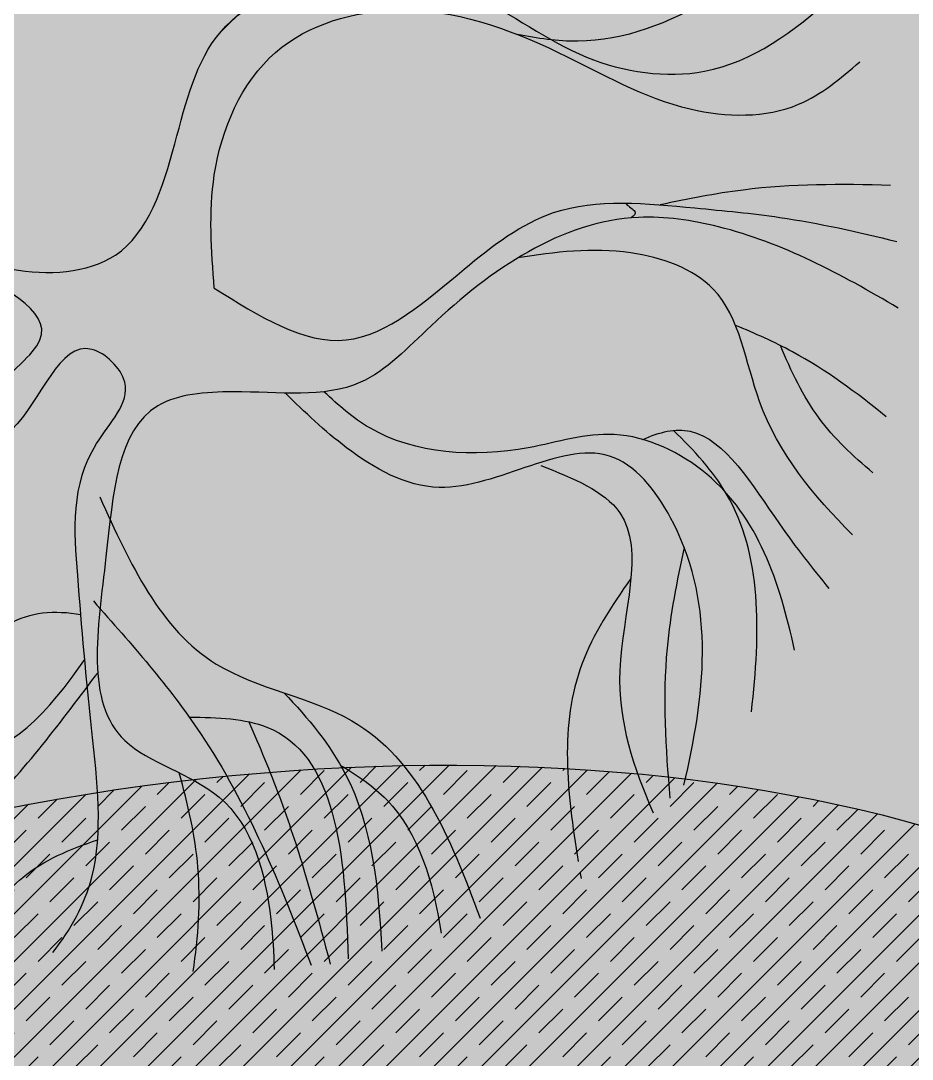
# Model space of a CAD drawing. Header units: millimetres. Extents: x -1042495 to -977915, y 3191218 to 3280168.
# Drawn here: x -1001340 to -997375, y 3272232 to 3276852 of the extents above; entities that cross this region are included whole.
import ezdxf

# ---------------------------------------------------------------- set-up
doc = ezdxf.new("R2010")
doc.units = ezdxf.units.MM
doc.layers.get('0').update_dxf_attribs({"lineweight": 15})
for name, color, linetype in [('000 Дом', 7, 'Continuous'), ('000 Привязки', 1, 'Continuous'), ('Сосны существующие', 55, 'Continuous')]:
    doc.layers.add(name, color=color, linetype=linetype)
doc.layers.add('вода', color=157, linetype='Continuous', lineweight=0)

# ---------------------------------------------------------------- blocks, each defined once
blk = doc.blocks.new('kuk')
h = blk.add_hatch(color=79)
edge = h.paths.add_edge_path()
edge.add_spline(control_points=[(42118.70245555053, 9572.610501919959), (42118.51148086353, 9621.383568395588), (42112.88775353153, 9736.902112695549), (42103.27618027398, 9939.922439933014), (41828.03718720157, 10021.84808445026), (41976.31665729223, 10178.61039581728), (42121.08890127442, 10026.95672017436), (42339.61048832507, 10042.89276663787), (42500.88038389137, 10056.52366963978), (42575.83301402837, 10063.75458616166)], knot_values=[870.2592256533258, 870.2592256533258, 870.2592256533258, 870.2592256533258, 1017.492147533328, 1216.085393553844, 1444.783941661861, 1538.953774334001, 1675.172457199902, 1944.284785000154, 2170.255095846381, 2170.255095846381, 2170.255095846381, 2170.255095846381], degree=3, periodic=0)
edge.add_spline(control_points=[(42575.83301402837, 10063.75458616167), (42568.50436783834, 10069.25501941686), (42559.11969187035, 10076.28697780111), (42549.74602030165, 10083.31238127735), (42547.69270120163, 10084.8513800468)], knot_values=[800.2068076794948, 800.2068076794948, 800.2068076794948, 800.2068076794948, 827.618299149897, 835.3093146752901, 835.3093146752901, 835.3093146752901, 835.3093146752901], degree=3, periodic=0)
edge.add_spline(control_points=[(42547.69270120165, 10084.85138004682), (42477.92035042593, 10079.79643981689), (42268.89360076669, 10110.85403731142), (41996.10906152218, 10127.5179185163), (41972.11511892, 10396.71243285707), (42004.03751165436, 10605.58065658231), (41774.50634144855, 10820.10969343207), (41641.78169802333, 11011.92063196362), (41629.38611638643, 11161.5686064512)], knot_values=[662.5209045612287, 662.5209045612287, 662.5209045612287, 662.5209045612287, 870.5487838410709, 1192.489053920474, 1347.311952054067, 1604.801170425202, 1787.523502055109, 2245.013428419982, 2245.013428419982, 2245.013428419982, 2245.013428419982], degree=3, periodic=0)
edge.add_spline(control_points=[(41629.38611638642, 11161.56860645121), (41625.17977546389, 11167.59878853697), (41615.90660435554, 11175.32198139933), (41605.6959189373, 11153.86769927343), (41600.54308818163, 11150.95328846361), (41599.85063968982, 11150.72012590583)], knot_values=[44.67651487797858, 44.67651487797858, 44.67651487797858, 44.67651487797858, 63.45967183674239, 85.97367081086685, 89.54853225024308, 89.54853225024308, 89.54853225024308, 89.54853225024308], degree=3, periodic=0)
edge.add_spline(control_points=[(41599.85063968982, 11150.72012590579), (41599.28733255187, 11099.97555187472), (41610.044492195, 10979.55147085), (41741.4591646418, 10808.85628926316), (41940.09863367376, 10588.25520659883), (41828.08385765617, 10410.42171458662), (41771.20066712721, 10320.11455361912)], knot_values=[0, 0, 0, 0, 149.4206191630008, 363.1700166445556, 640.4795314646232, 926.5995446511216, 926.5995446511216, 926.5995446511216, 926.5995446511216], degree=3, periodic=0)
edge.add_spline(control_points=[(41771.20066712721, 10320.11455361912), (41695.37207499499, 10314.26742733186), (41527.70772504908, 10301.33886568463), (41266.75169849607, 10411.91552298373), (41186.36993391102, 10688.53878012498), (41228.80622212666, 10854.72058716808), (41259.04968726257, 10931.5799209981)], knot_values=[0, 0, 0, 0, 228.347317750915, 504.8980010843017, 766.5752276840291, 1011.585655749663, 1011.585655749663, 1011.585655749663, 1011.585655749663], degree=3, periodic=0)
edge.add_spline(control_points=[(41259.04968726253, 10931.57992099803), (41263.77522824338, 10954.76725486915), (41267.8055131755, 10977.9686487806), (41270.3043173751, 11001.20101355655)], knot_values=[641.0062101829742, 641.0062101829742, 641.0062101829742, 641.0062101829742, 711.4068882583072, 711.4068882583072, 711.4068882583072, 711.4068882583072], degree=3, periodic=0)
edge.add_spline(control_points=[(41270.30431737509, 11001.20101355654), (41240.51089273977, 10948.22308048407), (41149.96833050664, 10816.36496202172), (41115.03543925489, 10582.32040093462), (41181.41740164826, 10414.93892833623), (41222.17460000132, 10365.32905908839)], knot_values=[2393.541726370206, 2393.541726370206, 2393.541726370206, 2393.541726370206, 2575.344291695007, 2872.618066596236, 3068.260875332532, 3068.260875332532, 3068.260875332532, 3068.260875332532], degree=3, periodic=0)
edge.add_spline(control_points=[(41222.17460000132, 10365.32905908839), (41232.39692740579, 10354.73518907069), (41242.68478816102, 10344.18247647449), (41252.97264891624, 10333.6297638783)], knot_values=[1092.159775295996, 1092.159775295996, 1092.159775295996, 1092.159775295996, 1135.427609766896, 1135.427609766896, 1135.427609766896, 1135.427609766896], degree=3, periodic=0)
edge.add_spline(control_points=[(41252.97264891623, 10333.62976387831), (41312.47526769513, 10282.35583718283), (41479.89525903799, 10243.86764620215), (41736.13086288715, 10163.57594335989), (41750.78968620272, 9892.332783800219), (41645.77022607178, 9691.978697925771), (41479.50220852446, 9568.284328220076), (41396.0501812611, 9579.624857188584), (41389.32346238778, 9580.985584299176)], knot_values=[1129.368166539482, 1129.368166539482, 1129.368166539482, 1129.368166539517, 1374.649466240999, 1629.387060471888, 1840.557481397005, 2074.506203613566, 2325.854043966237, 2348.008092964913, 2348.008092964913, 2348.008092964913, 2348.008092964913], degree=3, periodic=0)
edge.add_spline(control_points=[(41389.32346238779, 9580.985584299175), (41392.91082982747, 9574.986272249258), (41395.46722573383, 9567.644028415052), (41394.58590952103, 9560.248569419324), (41394.32649281577, 9558.917581164153)], knot_values=[39.53844287242089, 39.53844287242089, 39.53844287242089, 39.53844287242089, 61.35247244489231, 66.1332097797596, 66.1332097797596, 66.1332097797596, 66.1332097797596], degree=3, periodic=0)
edge.add_spline(control_points=[(41394.32649281577, 9558.917581164156), (41515.6997095492, 9548.340023577837), (41687.24408200163, 9704.717635599187), (41827.91540799243, 10021.6569444364), (42011.46417424718, 9848.087903634038), (42085.65507792266, 9715.237165824414), (42100.8588892412, 9586.500850168357)], knot_values=[852.2460950200016, 852.2460950200016, 852.2460950200016, 852.2460950200016, 1249.638149664189, 1485.156298665823, 1546.069788815106, 1930.433500069827, 1930.433500069827, 1930.433500069827, 1930.433500069827], degree=3, periodic=0)
edge.add_spline(control_points=[(42100.85888924119, 9586.500850168357), (42106.91248521781, 9581.888676751332), (42112.86864302251, 9577.259969462348), (42118.70245555053, 9572.61050191996)], knot_values=[76.87140819499524, 76.87140819499524, 76.87140819499524, 76.87140819499524, 96.52124541969789, 96.52124541969789, 96.52124541969789, 96.52124541969789], degree=3, periodic=0)
at = {"color": 79}
for points, knots in [([(41811.54232356326, 11700.16795422133), (41743.06276466454, 11584.94134836956), (41654.2678118461, 11419.50792442627), (41602.11762647008, 11069.77596431242), (41770.7371772328, 10823.63250546761), (42004.03751165436, 10605.58065658231), (41972.11511892, 10396.71243285707), (41996.10906152218, 10127.5179185163), (42334.61620314587, 10106.83917033415), (42695.09374382489, 10043.33110466653), (42776.3407648294, 10376.8950209276), (42989.10735178507, 10433.03155229378), (43113.54944689757, 10440.02410144643), (43146.5780243941, 10440.58016230183)], [86.72932173240594, 86.72932173240594, 86.72932173240594, 86.72932173240594, 484.9842139725721, 647.7796200633504, 1120.010830926102, 1302.733162556008, 1560.222380927143, 1715.045279060737, 2036.98554914014, 2410.00170030609, 2631.849358102644, 2900.441634017221, 2999.039400777974, 2999.039400777974, 2999.039400777974, 2999.039400777974]), ([(41563.81185926077, 11685.09247290187), (41561.01125723543, 11585.1996965205), (41560.81429257756, 11428.85341873426), (41591.23213533867, 11275.62487816843), (41603.1451239196, 11220.11941835595)], [81.81743667976998, 81.81743667976998, 81.81743667976998, 81.81743667976998, 380.1529192552746, 550.0314302716727, 550.0314302716727, 550.0314302716727, 550.0314302716727]), ([(41771.20066712721, 10320.11455361912), (41828.08385765617, 10410.42171458662), (41940.09863367376, 10588.25520659883), (41741.4591646418, 10808.85628926316), (41582.1285125599, 11015.81167775284), (41606.40259650575, 11254.83627041552), (41627.45022492825, 11484.38914192738), (41657.73282255093, 11619.05656368292), (41677.30387478699, 11697.56082485656)], [0, 0, 0, 0, 286.1200131864985, 563.429528006566, 777.1789254881209, 1062.654470818586, 1234.898850181861, 1476.589697741976, 1476.589697741976, 1476.589697741976, 1476.589697741976]), ([(42031.06217702525, 11676.08167469221), (41982.05342647822, 11616.24479186462), (41911.28351453286, 11520.2796280385), (41862.69820774594, 11411.42359150719), (41846.58000728227, 11372.01633887182)], [136.1512400786935, 136.1512400786935, 136.1512400786935, 136.1512400786935, 366.8146306859735, 494.2021386719969, 494.2021386719969, 494.2021386719969, 494.2021386719969]), ([(42144.00929906383, 11649.47100006653), (42110.6057699048, 11608.67018088949), (42036.82542656012, 11530.8207850478), (41939.16130523095, 11484.34843367808), (41887.19766907244, 11462.52191394962)], [112.5811704792087, 112.5811704792087, 112.5811704792087, 112.5811704792087, 269.1908764201733, 435.803325767376, 435.803325767376, 435.803325767376, 435.803325767376]), ([(42269.19289184541, 11607.81738497345), (42190.18612430107, 11529.58903227405), (42043.25550475036, 11406.10235201158), (41761.85100954839, 11373.46664571553), (41680.69521050813, 11142.44913639784), (41698.69747489577, 11007.38531030776), (41710.34433498649, 10932.52249491665)], [99.9124779669049, 99.9124779669049, 99.9124779669049, 99.9124779669049, 428.24112719314, 673.5224268946113, 855.6667858281947, 1083.714651145575, 1083.714651145575, 1083.714651145575, 1083.714651145575]), ([(40525.31175123822, 9725.189644893115), (40595.62802717672, 9685.616749667028), (40729.08416434942, 9634.067684194866), (40942.21973983957, 9681.100904738973), (41179.66087475656, 9744.201246070812), (41390.52880803005, 9502.09295325167), (41645.77022607178, 9691.978697925771), (41750.78968620272, 9892.332783800219), (41736.13086288715, 10163.57594335989), (41479.89525903799, 10243.86764620215), (41231.72280344744, 10300.92002561217), (41112.67798213146, 10566.52583031745), (41153.99689069235, 10843.3556452058), (41322.25221700976, 11053.27400064492), (41363.70928085814, 11341.42277864478), (41253.36182495716, 11489.35619329285), (41182.50999732094, 11568.96127481463)], [218.0419631214895, 218.0419631214895, 218.0419631214895, 218.0419631214895, 455.2756671535105, 657.1098870734498, 857.8210153784748, 1151.522215538159, 1402.87005589083, 1636.81877810739, 1847.989199032507, 2102.726793263397, 2348.008092964879, 2589.184535106502, 2886.458310007731, 3146.071402965742, 3385.542606073504, 3689.261372758156, 3689.261372758156, 3689.261372758156, 3689.261372758156]), ([(42076.90417940571, 11185.18359108583), (42061.41894999833, 11218.76659122996), (42035.68472762643, 11326.98474734775), (42227.46616151533, 11440.90280461037), (42337.44253767845, 11527.47147750052), (42377.59267274131, 11560.46271977451)], [138.1278717841158, 138.1278717841158, 138.1278717841158, 138.1278717841158, 247.8245578742791, 507.2619199560364, 668.4171282749929, 668.4171282749929, 668.4171282749929, 668.4171282749929]), ([(41045.03003396837, 11494.35943834096), (41096.91710970392, 11440.68096563427), (41208.10552265943, 11314.65058463177), (41287.45588072389, 11105.43858306233), (41267.3380029435, 10972.24911500203), (41259.04968726253, 10931.57992099803)], [83.66304609785394, 83.66304609785394, 83.66304609785394, 83.66304609785394, 307.4506953136835, 587.9283179934713, 711.4068882583072, 711.4068882583072, 711.4068882583072, 711.4068882583072]), ([(42502.23237186683, 11491.33933325077), (42363.34709903443, 11460.69628030243), (42167.84353123992, 11395.53962201846), (42042.08168539082, 11135.13987766189), (42117.15844378541, 10909.33436210965), (42104.7666778473, 10681.56151820635), (42007.9025223151, 10570.36225939167), (41980.3910595159, 10541.45700887838)], [106.4078338214958, 106.4078338214958, 106.4078338214958, 106.4078338214958, 508.0287641420907, 711.179884559338, 886.5979065571522, 1209.170566515845, 1327.328361209852, 1327.328361209852, 1327.328361209852, 1327.328361209852]), ([(42626.3913486699, 11404.00741546492), (42464.73722268704, 11422.71225649574), (42251.12417825883, 11427.04757121681), (42098.63788567282, 11288.68721761781), (42058.52793806178, 11246.65718651843)], [117.6535699869122, 117.6535699869122, 117.6535699869122, 117.6535699869122, 568.0302803283104, 738.3838458100794, 738.3838458100794, 738.3838458100794, 738.3838458100794]), ([(42775.03331949486, 11268.00423274758), (42594.72469048859, 11309.57976360463), (42355.61049721086, 11340.31223092607), (42021.56933293672, 11094.57378161783), (42235.63189087552, 10817.78649627793), (42105.95689278358, 10590.62283400997), (42021.50443352977, 10502.42641289841), (41983.13234657617, 10463.51666630961)], [110.0568225887295, 110.0568225887295, 110.0568225887295, 110.0568225887295, 640.4688636408155, 819.937474170335, 1178.422451917899, 1381.573572335169, 1546.996836853823, 1546.996836853823, 1546.996836853823, 1546.996836853823]), ([(42294.94473871766, 11268.47684317923), (42362.5232812125, 11253.69481662252), (42529.50229323314, 11220.41260584352), (42699.61325136261, 11230.66019932796), (42800.99740369804, 11239.73051645674)], [45.63339632055304, 45.63339632055304, 45.63339632055304, 45.63339632055304, 252.1814182955538, 555.2884261304242, 555.2884261304242, 555.2884261304242, 555.2884261304242]), ([(42129.23629617848, 10979.39438537369), (42154.98584717964, 11043.71623257419), (42224.90952966418, 11218.38414892993), (42548.58501777025, 11098.81896462991), (42740.31119657547, 11167.11022313236), (42830.40518666638, 11205.69945838294)], [0, 0, 0, 0, 185.4986812577011, 503.7272645640662, 798.1540504726267, 798.1540504726267, 798.1540504726267, 798.1540504726267]), ([(41599.85063968982, 11150.72012590583), (41600.54308818163, 11150.95328846361), (41605.6959189373, 11153.86769927343), (41615.90660435554, 11175.32198139933), (41625.17977546389, 11167.59878853697), (41629.38611638642, 11161.56860645121)], [44.67651487797858, 44.67651487797858, 44.67651487797858, 44.67651487797858, 48.25137631735481, 70.76537529147927, 89.54853225024308, 89.54853225024308, 89.54853225024308, 89.54853225024308]), ([(42357.69652991036, 11160.829091695), (42413.4884795131, 11121.51852574951), (42583.42038379077, 11010.00385247795), (42788.790128817, 11031.09050279407), (42928.49660457, 11054.55121202785)], [37.21260792841111, 37.21260792841111, 37.21260792841111, 37.21260792841111, 236.834510726458, 638.6108580069151, 638.6108580069151, 638.6108580069151, 638.6108580069151]), ([(40501.44923806319, 10862.24566889258), (40587.47829146993, 10835.87582271479), (40709.7190483222, 10812.27157403167), (40850.61000232449, 10896.93517939919), (40987.09075509541, 10841.98015301818), (41009.69396714423, 10583.17143931528), (41152.68053587666, 10436.5038083228), (41252.97264891624, 10333.6297638783)], [74.55071149865105, 74.55071149865105, 74.55071149865105, 74.55071149865105, 329.3274541538982, 441.1527052894014, 534.0665168561096, 713.6273299050731, 1135.427609766896, 1135.427609766896, 1135.427609766896, 1135.427609766896]), ([(42192.88164425938, 10088.73738237121), (42326.77738602563, 10149.72973433255), (42557.21480110272, 10254.69886733141), (42623.88186257898, 10690.62708494706), (42879.50282064098, 10796.39294083935), (43043.39619927933, 10856.48510252158)], [0, 0, 0, 0, 411.3316460272588, 707.9104981202695, 1185.977646545138, 1185.977646545138, 1185.977646545138, 1185.977646545138]), ([(42734.70697463628, 10575.0413649809), (42754.88745358289, 10609.65695549101), (42833.19949907948, 10722.45235726004), (42968.50674012005, 10761.13783414289), (43073.62755889205, 10778.21828572082)], [93.57964698150425, 93.57964698150425, 93.57964698150425, 93.57964698150425, 211.7905288431525, 510.4790930054103, 510.4790930054103, 510.4790930054103, 510.4790930054103]), ([(42588.39471431597, 10460.58018110551), (42639.56000310287, 10509.86582349438), (42786.956006885, 10631.73387241871), (42982.37216219064, 10651.79019204084), (43109.80433385109, 10658.21965738288)], [124.939907204068, 124.939907204068, 124.939907204068, 124.939907204068, 334.0642695739998, 700.720761932643, 700.720761932643, 700.720761932643, 700.720761932643]), ([(42637.56894045136, 10269.72905143166), (42637.34171471424, 10327.4626271196), (42650.18878098105, 10557.79564831691), (42908.75343701881, 10585.25096981823), (43125.22537545287, 10589.91434420713)], [49.56483382049256, 49.56483382049256, 49.56483382049256, 49.56483382049256, 210.8071693159835, 724.6733042370374, 724.6733042370374, 724.6733042370374, 724.6733042370374]), ([(42646.79139875725, 10389.693573297), (42696.65240145207, 10411.23850256089), (42796.11061517403, 10453.28688369089), (42960.01501698936, 10506.6931685588), (43073.7856515499, 10537.68292790107), (43135.89754140019, 10554.1206447539)], [36.87130351325237, 36.87130351325237, 36.87130351325237, 36.87130351325237, 199.7376443159611, 360.7429613297645, 553.4832749704183, 553.4832749704183, 553.4832749704183, 553.4832749704183]), ([(42402.91236180946, 10076.01386113864), (42489.27746390004, 10152.5083856159), (42705.94802300441, 10344.41589207064), (42974.33270512264, 10453.36117663539), (43137.97874177554, 10515.2876368513)], [0, 0, 0, 0, 343.8637525709091, 862.6765872067708, 862.6765872067708, 862.6765872067708, 862.6765872067708]), ([(43151.18667026713, 10277.52971012177), (43080.62613407886, 10287.73535172854), (42945.61019234066, 10297.36601722222), (42813.00051065586, 10267.08032833184), (42749.59584006404, 10249.07518755599)], [196.9284267897876, 196.9284267897876, 196.9284267897876, 196.9284267897876, 409.6109264593981, 605.7056722582904, 605.7056722582904, 605.7056722582904, 605.7056722582904]), ([(43112.75095542745, 9993.897353399272), (43065.95363676615, 10030.46185407814), (42933.94894861476, 10104.2411774405), (42653.727620548, 10069.7208878801), (42370.52351037704, 10045.14714965968), (42121.08890127442, 10026.95672017436), (41976.31665729223, 10178.61039581728), (41828.03718720157, 10021.84808445026), (42103.27618027398, 9939.922439933014), (42114.87962582943, 9694.828816794774), (42124.70704857377, 9495.004300917904), (42087.7094235827, 9287.347822908465), (41999.52082601472, 9133.72480478782), (41994.20879431425, 9010.595111551116), (41995.5174663769, 8957.816197409247)], [305.572588576106, 305.572588576106, 305.572588576106, 305.572588576106, 485.9987317620114, 780.9525720785175, 1096.229536499553, 1365.341864299804, 1501.560547165705, 1595.730379837845, 1824.428927945863, 2023.022173966378, 2289.317796157479, 2434.80399185076, 2648.538671117886, 2804.742755203982, 2804.742755203982, 2804.742755203982, 2804.742755203982]), ([(42984.66036874906, 9661.56281662532), (42940.53493202227, 9724.594730844667), (42817.22182855342, 9883.164911878366), (42651.68664126426, 10006.9096624888), (42549.74602030165, 10083.31238127735), (42547.69270120163, 10084.8513800468)], [223.228005660777, 223.228005660777, 223.228005660777, 223.228005660777, 453.5622762531424, 827.618299149897, 835.3093146752901, 835.3093146752901, 835.3093146752901, 835.3093146752901]), ([(43068.76647252697, 9848.417809497423), (43027.14826157061, 9871.90878529965), (42944.02021092433, 9931.639531952625), (42903.94141863582, 10028.69605040743), (42885.16873581005, 10084.65002681966)], [119.9931796869897, 119.9931796869897, 119.9931796869897, 119.9931796869897, 260.9127864676389, 431.7658415393169, 431.7658415393169, 431.7658415393169, 431.7658415393169]), ([(42719.29238309016, 9316.472717165401), (42564.33490264796, 9420.64156947095), (42433.75529449809, 9559.91850350098), (42706.24748546819, 9760.907192188262), (42482.10442593097, 9826.746366997848), (42420.74310073761, 9951.318430718904), (42425.73896595489, 10024.68692482968), (42430.32989771693, 10050.71276386701)], [162.8090856831513, 162.8090856831513, 162.8090856831513, 162.8090856831513, 573.9217688907703, 702.0376840706795, 878.1344772023654, 1024.54984870061, 1103.879036731555, 1103.879036731555, 1103.879036731555, 1103.879036731555]), ([(42798.18380408217, 9397.357557347686), (42741.52985674884, 9438.3897405528), (42651.47905019045, 9546.091963440398), (42780.1854371298, 9847.360548050536), (42626.60409102595, 9985.904318653505), (42521.03625812904, 10058.61954642639)], [219.0802833421253, 219.0802833421253, 219.0802833421253, 219.0802833421253, 421.9030964384481, 676.7005482502788, 1014.097759534553, 1014.097759534553, 1014.097759534553, 1014.097759534553]), ([(41709.24184152843, 8940.862603579475), (41726.55719390434, 9006.05197226524), (41780.09506255052, 9157.044575917611), (42058.1412751635, 9237.066720289045), (42143.98598100753, 9603.226952166695), (42023.71435523491, 9836.503776935284), (41827.91540799243, 10021.6569444364), (41686.41617824977, 9702.852328358695), (41459.5506618785, 9497.511056854803), (41136.35430397664, 9667.281697540853), (40853.55581797122, 9596.262623579863), (40644.34933151573, 9628.187772225532), (40566.96913499905, 9644.835903885523)], [55.21420717076926, 55.21420717076926, 55.21420717076926, 55.21420717076926, 247.290287701897, 527.084119026026, 806.8093076841644, 1236.609806274723, 1297.523296424006, 1533.04144542564, 1934.516913908297, 2133.181501972184, 2532.796311062805, 2769.047257548382, 2769.047257548382, 2769.047257548382, 2769.047257548382])]:
    blk.add_open_spline(points, degree=3, knots=knots, dxfattribs=at)
blk.add_spline([(41771.20066712721, 10320.11455361912), (41542.8533493763, 10320.11455361912), (41295.47770278004, 10443.74937849969), (41209.8472743333, 10691.01927283572), (41295.47770278004, 11014.37226802323), (41409.65099307516, 11280.66275414097), (41400.13646007213, 11499.40151622958), (41314.50640020572, 11623.03634111013)], degree=3, dxfattribs=at)
blk.add_open_spline([(42950.13415357938, 11058.24970885341), (42954.41123941573, 11058.99231567442), (42958.69002413875, 11059.74127939014), (42962.97012760852, 11060.49517759285)], degree=3, dxfattribs=at)

msp = doc.modelspace()

# ---------------------------------------------------------------- hatches: boundary and pattern name
at = {"layer": '000 Привязки', "true_color": 0x999b37}
h = msp.add_hatch(color=55, dxfattribs=at)
h.dxf.hatch_style = 1
edge = h.paths.add_edge_path()
edge.add_line((-1001639.218022007, 3264468.641069544), (-996050.2179748308, 3262513.088762247))
edge.add_line((-996050.2179748308, 3262513.088762247), (-991893.645166476, 3261422.440649465))
edge.add_line((-991893.645166476, 3261422.440649465), (-990983.4939305522, 3264442.695467696))
edge.add_line((-990983.4939305522, 3264442.695467696), (-993624.4130851962, 3265372.147902116))
edge.add_line((-993624.4130851962, 3265372.147902116), (-993524.8183247782, 3265655.133561954))
edge.add_line((-993524.8183247782, 3265655.133561954), (-994090.7896442201, 3265854.32308312))
edge.add_line((-994090.7896442201, 3265854.32308312), (-993493.2382017627, 3267552.188399731))
edge.add_line((-993493.2382017627, 3267552.188399731), (-994194.1245987155, 3267798.860308155))
edge.add_line((-994194.1245987155, 3267798.860308155), (-992036.2381236292, 3273930.216272339))
edge.add_line((-992036.2381236292, 3273930.216272339), (-989678.0242912509, 3273100.259935603))
edge.add_line((-989678.0242912509, 3273100.259935603), (-989415.7580892779, 3273845.455506667))
edge.add_line((-989415.7580892779, 3273845.455506667), (-986491.5729367472, 3272816.309649155))
edge.add_line((-986491.5729367472, 3272816.309649155), (-986753.839139178, 3272071.114078144))
edge.add_line((-986753.839139178, 3272071.114078144), (-981612.9329845645, 3270261.809264168))
edge.add_line((-981612.9329845645, 3270261.809264168), (-983272.8456580378, 3265545.381599411))
edge.add_line((-983272.8456580378, 3265545.381599411), (-986055.5379802743, 3266524.730076706))
edge.add_line((-986055.5379802743, 3266524.730076706), (-986553.5117823817, 3265109.801777229))
edge.add_line((-986553.5117823817, 3265109.801777229), (-989437.3907472824, 3266124.762163148))
edge.add_line((-989437.3907472824, 3266124.762163148), (-989935.3474299647, 3264709.882506236))
edge.add_line((-989935.3474299647, 3264709.882506236), (-979266.9322102849, 3260955.210773215))
edge.add_line((-979266.9322102849, 3260955.210773215), (-980318.0226566531, 3271335.582340404))
edge.add_line((-980318.0226566531, 3271335.582340404), (-989147.2214710452, 3275033.696493968))
edge.add_line((-989147.2214710452, 3275033.696493968), (-1001307.873298857, 3279313.550128862))
edge.add_line((-1001307.873298857, 3279313.550128862), (-1021564.11379768, 3257304.459940832))
edge.add_line((-1021564.11379768, 3257304.459940832), (-1018434.951940914, 3254428.589344897))
edge.add_line((-1018434.951940914, 3254428.589344897), (-1015566.75896428, 3251786.155563995))
edge.add_line((-1015566.75896428, 3251786.155563995), (-1014547.785553514, 3252887.447271054))
edge.add_line((-1014547.785553514, 3252887.447271054), (-1014327.413725328, 3252683.888140016))
edge.add_line((-1014327.413725328, 3252683.888140016), (-1003953.014445543, 3263890.19196366))
edge.add_arc((-1002290.970029792, 3262158.83170067), 2400.000000039562, 74.24268431795309, 133.8298026178991, ccw=False)
at = {"layer": 'вода'}
h = msp.add_hatch(dxfattribs=at)
h.set_pattern_fill('JIS_STN_1E', color=256, scale=150)
h.set_pattern_definition([(45, (0, 0), (-106.0660171779821, 106.0660171779821), []), (45, (105.75, 0), (-106.0660171779821, 106.0660171779821), [150, -75])])
edge = h.paths.add_edge_path()
edge.add_ellipse((-1000361.937733386, 3271016.621478125), major_axis=(-5000.181774718792, -607.6446622919708), ratio=0.4897339888896072, start_angle=0, end_angle=360)

# ---------------------------------------------------------------- linework, layer by layer
at = {"layer": '000 Дом'}
msp.add_ellipse((-1000361.937733386, 3271016.621478125), major_axis=(-5000.181774718792, -607.6446622919708), ratio=0.4897339888896072, dxfattribs=at)

# ---------------------------------------------------------------- block references
at = {"layer": 'Сосны существующие', "linetype": 'Continuous', "lineweight": 25, "ltscale": 0.5, "xscale": 2.20370778980352, "yscale": 2.20370778980352, "zscale": 2.20370778980352, "rotation": 270}
msp.add_blockref('kuk', (-1023221.984707739, 3367713.910425261), dxfattribs=at)

doc.saveas('drawing.dxf')
